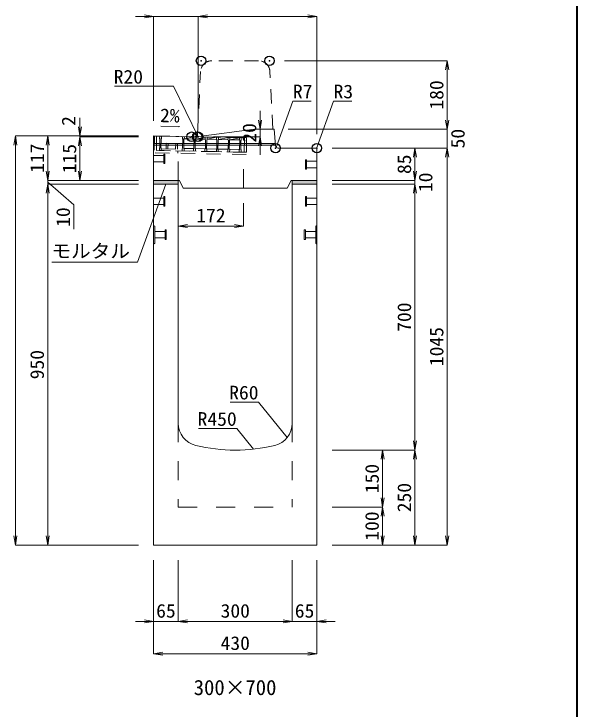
# Model space of a CAD drawing. Units: millimetres at full size. Extents: x -1809 to 57027, y -20349 to 17321.
# Drawn here: x 15317 to 16800, y 7182 to 9012 of the extents above; entities that cross this region are included whole.
import ezdxf
from ezdxf.enums import TextEntityAlignment as Align

# ---------------------------------------------------------------- set-up
doc = ezdxf.new("R2010")
doc.units = ezdxf.units.MM
doc.header["$LTSCALE"] = 50
doc.header["$PDMODE"] = 32
doc.header["$PDSIZE"] = 25
doc.linetypes.add('USER1', pattern=[2, 1, -1])
doc.linetypes.add('USER2', pattern=[1.35, 0.75, -0.6])
for name, color, linetype, lineweight in [('インサート', 3, 'USER2', 9), ('グレーチング', 7, 'USER2', 9), ('モルタル', 7, 'Continuous', 9), ('受枠', 3, 'USER2', 9), ('図枠', 7, 'Continuous', 5), ('寸法線', 7, 'Continuous', 13), ('引出線', 4, 'Continuous', 13), ('本体', 2, 'Continuous', 13), ('目地', 132, 'Continuous', 9)]:
    doc.layers.add(name, color=color, linetype=linetype, lineweight=lineweight)
doc.layers.add('作業エリア', color=11, linetype='Continuous')
doc.layers.add('文字', color=7, linetype='Continuous')
doc.styles.add('ＭＳ 明朝', font='')
doc.styles.get('ＭＳ 明朝').set_extended_font_data('MS Mincho')

# ---------------------------------------------------------------- blocks, each defined once
blk = doc.blocks.new('open_arrow')
at = {"color": 0, "linetype": 'Continuous', "lineweight": -2}
blk.add_lwpolyline([(7.5, 1.25), (0, 0), (7.5, -1.25)], dxfattribs=at)

msp = doc.modelspace()

# ---------------------------------------------------------------- hatches: boundary and pattern name
at = {"layer": 'モルタル'}
for points in [[(15685, 8563.69), (15685, 8573.69), (15750, 8573.69), (15750, 8563.69)], [(16050, 8563.69), (16050, 8573.69), (16115, 8573.69), (16115, 8563.69)]]:
    msp.add_hatch(color=256, dxfattribs=at).paths.add_polyline_path(points)

# ---------------------------------------------------------------- linework, layer by layer
at = {"layer": 'インサート'}
for p, q in [((15685, 8639.19), (15712, 8639.19)), ((15685, 8639.19), (15685, 8622.19)), ((15715, 8643.19), (15712, 8643.19)), ((15712, 8643.19), (15712, 8618.19)), ((15715, 8618.19), (15715, 8643.19)), ((15685, 8622.19), (15712, 8622.19)), ((16085, 8628.19), (16088, 8628.19)), ((16085, 8603.19), (16085, 8628.19)), ((16088, 8628.19), (16088, 8603.19)), ((16115, 8624.19), (16088, 8624.19)), ((16115, 8624.19), (16115, 8607.19)), ((15712, 8618.19), (15715, 8618.19)), ((16088, 8603.19), (16085, 8603.19)), ((16115, 8607.19), (16088, 8607.19)), ((15715, 8531.19), (15712, 8531.19)), ((15712, 8531.19), (15712, 8506.19)), ((15715, 8506.19), (15715, 8531.19)), ((16085, 8531.19), (16088, 8531.19)), ((16085, 8506.19), (16085, 8531.19)), ((16088, 8531.19), (16088, 8506.19)), ((15685, 8527.19), (15712, 8527.19)), ((15685, 8527.19), (15685, 8510.19)), ((16115, 8527.19), (16088, 8527.19)), ((16115, 8527.19), (16115, 8510.19)), ((15685, 8510.19), (15712, 8510.19)), ((15712, 8506.19), (15715, 8506.19)), ((16088, 8506.19), (16085, 8506.19)), ((16115, 8510.19), (16088, 8510.19)), ((15688.2, 8439.19), (15715.2, 8439.19)), ((15688.2, 8439.19), (15688.2, 8422.19)), ((15718.2, 8443.19), (15715.2, 8443.19)), ((15715.2, 8443.19), (15715.2, 8418.19)), ((15718.2, 8418.19), (15718.2, 8443.19)), ((16081.8, 8443.19), (16084.8, 8443.19)), ((16081.8, 8418.19), (16081.8, 8443.19)), ((16084.8, 8443.19), (16084.8, 8418.19)), ((16111.8, 8439.19), (16084.8, 8439.19)), ((16111.8, 8439.19), (16111.8, 8422.19)), ((15688.2, 8422.19), (15715.2, 8422.19)), ((16111.8, 8422.19), (16084.8, 8422.19)), ((15715.2, 8418.19), (15718.2, 8418.19)), ((16084.8, 8418.19), (16081.8, 8418.19))]:
    msp.add_line(p, q, dxfattribs=at)
at = {"layer": 'グレーチング'}
for p, q in [((15701, 8690.37), (15700.88, 8684.37)), ((15700.88, 8684.37), (15701.86, 8683.35)), ((15915.95, 8686.07), (15701, 8690.37)), ((15701.86, 8683.35), (15701.38, 8659.36)), ((15704.86, 8683.29), (15704.38, 8659.3)), ((15705.88, 8684.27), (15704.86, 8683.29)), ((15706, 8690.27), (15705.88, 8684.27)), ((15760.98, 8689.17), (15760.86, 8683.17)), ((15760.86, 8683.17), (15761.84, 8682.15)), ((15761.84, 8682.15), (15761.36, 8658.16)), ((15764.84, 8682.09), (15764.36, 8658.1)), ((15765.86, 8683.07), (15764.84, 8682.09)), ((15765.98, 8689.07), (15765.86, 8683.07)), ((15765.86, 8683.07), (15790.98, 8688.57)), ((15765.86, 8683.07), (15790.86, 8682.57)), ((15790.98, 8688.57), (15790.86, 8682.57)), ((15790.86, 8682.57), (15791.84, 8681.55)), ((15791.84, 8681.55), (15791.36, 8657.56)), ((15794.84, 8681.49), (15794.36, 8657.5)), ((15795.86, 8682.47), (15794.84, 8681.49)), ((15795.98, 8688.47), (15795.86, 8682.47)), ((15795.86, 8682.47), (15820.97, 8687.97)), ((15795.86, 8682.47), (15820.85, 8681.97)), ((15820.97, 8687.97), (15820.85, 8681.97)), ((15820.85, 8681.97), (15821.83, 8680.95)), ((15821.83, 8680.95), (15821.35, 8656.96)), ((15824.83, 8680.89), (15824.35, 8656.9)), ((15825.85, 8681.87), (15824.83, 8680.89)), ((15825.97, 8687.87), (15825.85, 8681.87)), ((15825.85, 8681.87), (15850.97, 8687.37)), ((15825.85, 8681.87), (15850.85, 8681.37)), ((15850.97, 8687.37), (15850.85, 8681.37)), ((15850.85, 8681.37), (15851.83, 8680.35)), ((15851.83, 8680.35), (15851.35, 8656.36)), ((15854.83, 8680.29), (15854.35, 8656.3)), ((15855.85, 8681.27), (15854.83, 8680.29)), ((15855.97, 8687.27), (15855.85, 8681.27)), ((15855.85, 8681.27), (15880.96, 8686.77)), ((15855.85, 8681.27), (15880.84, 8680.77)), ((15880.96, 8686.77), (15880.84, 8680.77)), ((15880.84, 8680.77), (15881.82, 8679.75)), ((15881.82, 8679.75), (15881.34, 8655.76)), ((15884.82, 8679.69), (15884.34, 8655.7)), ((15885.84, 8680.67), (15884.82, 8679.69)), ((15885.96, 8686.67), (15885.84, 8680.67)), ((15885.84, 8680.67), (15910.95, 8686.17)), ((15885.84, 8680.67), (15910.83, 8680.17)), ((15910.95, 8686.17), (15910.83, 8680.17)), ((15910.83, 8680.17), (15911.81, 8679.15)), ((15911.81, 8679.15), (15911.33, 8655.16)), ((15914.81, 8679.09), (15914.33, 8655.1)), ((15915.83, 8680.07), (15914.81, 8679.09)), ((15915.95, 8686.07), (15915.83, 8680.07)), ((15700.24, 8652.38), (15700.36, 8658.38)), ((15700.36, 8658.38), (15701.38, 8659.36)), ((15705.36, 8658.28), (15704.38, 8659.3)), ((15705.24, 8652.28), (15705.36, 8658.28)), ((15718.12, 8671.53), (15717.82, 8656.53)), ((15718.12, 8671.53), (15748.12, 8670.93)), ((15723.12, 8671.43), (15722.82, 8656.43)), ((15743.12, 8671.03), (15742.82, 8656.03)), ((15748.12, 8670.93), (15747.82, 8655.93)), ((15760.22, 8651.18), (15760.34, 8657.18)), ((15760.34, 8657.18), (15761.36, 8658.16)), ((15764.36, 8658.1), (15791.36, 8657.56)), ((15765.34, 8657.08), (15764.36, 8658.1)), ((15790.34, 8656.58), (15791.36, 8657.56)), ((15795.34, 8656.48), (15794.36, 8657.5)), ((15794.36, 8657.5), (15821.35, 8656.96)), ((15915.19, 8648.08), (15700.24, 8652.38)), ((15705.33, 8656.78), (15760.31, 8655.68)), ((15765.22, 8651.08), (15765.34, 8657.08)), ((15790.22, 8650.58), (15790.34, 8656.58)), ((15795.22, 8650.48), (15795.34, 8656.48)), ((15820.21, 8649.98), (15820.33, 8655.98)), ((15820.33, 8655.98), (15821.35, 8656.96)), ((15825.33, 8655.88), (15824.35, 8656.9)), ((15824.35, 8656.9), (15851.35, 8656.36)), ((15825.21, 8649.88), (15825.33, 8655.88)), ((15850.21, 8649.38), (15850.33, 8655.38)), ((15850.33, 8655.38), (15851.35, 8656.36)), ((15855.33, 8655.28), (15854.35, 8656.3)), ((15854.35, 8656.3), (15881.34, 8655.76)), ((15855.21, 8649.28), (15855.33, 8655.28)), ((15880.2, 8648.78), (15880.32, 8654.78)), ((15880.32, 8654.78), (15881.34, 8655.76)), ((15885.32, 8654.68), (15884.34, 8655.7)), ((15884.34, 8655.7), (15911.33, 8655.16)), ((15885.2, 8648.68), (15885.32, 8654.68)), ((15910.19, 8648.18), (15910.31, 8654.18)), ((15910.31, 8654.18), (15911.33, 8655.16)), ((15915.31, 8654.08), (15914.33, 8655.1)), ((15915.19, 8648.08), (15915.31, 8654.08))]:
    msp.add_line(p, q, dxfattribs=at)
at = {"layer": 'モルタル'}
for points in [[(15750, 8573.69), (15685, 8573.69), (15685, 8563.69), (15750, 8563.69)], [(16115, 8573.69), (16050, 8573.69), (16050, 8563.69), (16115, 8563.69)]]:
    msp.add_lwpolyline(points, close=True, dxfattribs=at)
at = {"layer": '作業エリア'}
for p in [(15810, 8888.69), (15990, 8888.69), (15785, 8688.69), (15800, 8688.69), (15802.5, 8688.69), (16006.25, 8658.69), (16115, 8658.69)]:
    msp.add_point(p, dxfattribs=at)
at = {"layer": '受枠'}
for p, q in [((15687, 8690.65), (15686.12, 8646.66)), ((15929.95, 8685.79), (15687, 8690.65)), ((15693, 8690.53), (15692.24, 8652.54)), ((15923.95, 8685.91), (15923.19, 8647.92)), ((15929.95, 8685.79), (15929.07, 8641.8)), ((15929.07, 8641.8), (15686.12, 8646.66)), ((15692.24, 8652.54), (15929.19, 8647.8)), ((15749.23, 8651.4), (15749.11, 8645.4))]:
    msp.add_line(p, q, dxfattribs=at)
at = {"layer": '図枠', "lineweight": 40}
msp.add_line((16800, 5387.12), (16800, 10927.12), dxfattribs=at)
at = {"layer": '寸法線'}
for p, q in [((15850.5, 9005.37), (15637, 9005.37)), ((15685, 8730.69), (15685, 9005.37)), ((16115, 9005.37), (15802.5, 9005.37)), ((15802.5, 8728.69), (15802.5, 9005.37)), ((15802.5, 8728.69), (15802.5, 9005.37)), ((16115, 8695.69), (16115, 9005.37)), ((16030, 8888.69), (16457.94, 8888.69)), ((16457.94, 8708.69), (16457.94, 8888.69)), ((15965.22, 8640.69), (15965.22, 8756.69)), ((16457.94, 8756.69), (16457.94, 8610.69)), ((15491.22, 8738.69), (15491.22, 8640.69)), ((15965.22, 8708.69), (15990.5, 8708.69)), ((16039, 8708.69), (16457.94, 8708.69)), ((16039, 8708.69), (16457.94, 8708.69)), ((15321.22, 8690.69), (15321.22, 7613.69)), ((15645, 8690.69), (15321.22, 8690.69)), ((15406.22, 8690.69), (15406.22, 8573.69)), ((15645, 8690.69), (15406.22, 8690.69)), ((15645, 8690.69), (15491.22, 8690.69)), ((15645, 8688.69), (15491.22, 8688.69)), ((15491.22, 8688.69), (15491.22, 8573.69)), ((15645, 8688.69), (15491.22, 8688.69)), ((15842.5, 8688.69), (15965.22, 8688.69)), ((16155, 8658.69), (16372.94, 8658.69)), ((16155, 8658.69), (16457.94, 8658.69)), ((16155, 8658.69), (16457.94, 8658.69)), ((16372.94, 8658.69), (16372.94, 8573.69)), ((16457.94, 7613.69), (16457.94, 8658.69)), ((15406.22, 8621.69), (15406.22, 8515.69)), ((16372.94, 8621.69), (16372.94, 8515.69)), ((15645, 8573.69), (15406.22, 8573.69)), ((15645, 8573.69), (15406.22, 8573.69)), ((15406.22, 8568.69), (15474.73, 8509.16)), ((15645, 8573.69), (15491.22, 8573.69)), ((16155, 8573.69), (16357.94, 8573.69)), ((16155, 8573.69), (16372.94, 8573.69)), ((15645, 8563.69), (15406.22, 8563.69)), ((15406.22, 8563.69), (15406.22, 7613.69)), ((15645, 8563.69), (15406.22, 8563.69)), ((16155, 8563.69), (16357.94, 8563.69)), ((16155, 8563.69), (16372.94, 8563.69)), ((16372.94, 8563.69), (16372.94, 7863.69)), ((15922, 8513.69), (15922, 8453.46)), ((15474.73, 8509.16), (15474.73, 8445.14)), ((15922, 8453.46), (15750, 8453.46)), ((16155, 7863.69), (16372.94, 7863.69)), ((16155, 7863.69), (16287.94, 7863.69)), ((16155, 7863.69), (16372.94, 7863.69)), ((16287.94, 7863.69), (16287.94, 7713.69)), ((16372.94, 7613.69), (16372.94, 7863.69)), ((16155, 7713.69), (16287.94, 7713.69)), ((16155, 7713.69), (16287.94, 7713.69)), ((16287.94, 7713.69), (16287.94, 7613.69)), ((15645, 7613.69), (15321.22, 7613.69)), ((15645, 7613.69), (15406.22, 7613.69)), ((16155, 7613.69), (16287.94, 7613.69)), ((16155, 7613.69), (16372.94, 7613.69)), ((16155, 7613.69), (16457.94, 7613.69)), ((15685, 7573.69), (15685, 7412.54)), ((15685, 7573.69), (15685, 7327.54)), ((15750, 7573.69), (15750, 7412.54)), ((15750, 7573.69), (15750, 7412.54)), ((16050, 7573.69), (16050, 7412.54)), ((16050, 7573.69), (16050, 7412.54)), ((16115, 7573.69), (16115, 7412.54)), ((16115, 7573.69), (16115, 7327.54)), ((15798, 7412.54), (15637, 7412.54)), ((16050, 7412.54), (15750, 7412.54)), ((16163, 7412.54), (16002, 7412.54)), ((16115, 7327.54), (15685, 7327.54))]:
    msp.add_line(p, q, dxfattribs=at)
at = {"layer": '引出線'}
for points in [[(15802.5, 8688.74), (15737.16, 8821.43), (15677.16, 8821.43), (15582.49, 8821.43)], [(16007.98, 8660.56), (16051.78, 8782.62), (16099.71, 8782.62)], [(16114.12, 8657.81), (16158.9, 8782.62), (16206.63, 8782.62)], [(15752.93, 8715.28), (15704.19, 8716.25), (15752.93, 8715.28)], [(15717.5, 8563.69), (15642.68, 8358.72), (15416.76, 8358.72)], [(16037.07, 7897.01), (15961.24, 7989.92), (15886.56, 7989.92)], [(15948.08, 7866.27), (15903.84, 7920.46), (15802.84, 7920.46)]]:
    msp.add_lwpolyline(points, dxfattribs=at)
at = {"layer": '本体', "linetype": 'USER2'}
for p, q in [((15961.46, 8888.69), (15838.54, 8888.69)), ((15800.33, 8695.34), (15808.57, 8860.19)), ((15999, 8708.69), (15991.43, 8860.19))]:
    msp.add_line(p, q, dxfattribs=at)
at = {"layer": '本体'}
for p, q in [((15950.5, 8708.69), (15803.83, 8688.87)), ((16002.5, 8708.69), (15950.5, 8708.69)), ((16005.76, 8665.17), (16002.5, 8708.69)), ((15685, 8573.69), (15685, 8690.69)), ((15685, 8690.69), (15785, 8688.69)), ((15785, 8688.69), (15801.15, 8688.69)), ((16112, 8658.69), (16012.74, 8658.69)), ((16115, 8573.69), (16115, 8655.69)), ((15753, 8573.69), (15685, 8573.69)), ((15753, 8573.69), (15763, 8553.69)), ((16047, 8573.69), (16037, 8553.69)), ((16115, 8573.69), (16047, 8573.69)), ((15685, 8563.69), (15685, 7613.69)), ((15750, 8563.69), (15685, 8563.69)), ((15750, 8563.69), (15750, 7934.22)), ((16037, 8553.69), (15763, 8553.69)), ((16115, 8563.69), (16050, 8563.69)), ((16050, 8563.69), (16050, 7934.22)), ((16115, 8563.69), (16115, 7613.69)), ((16115, 7613.69), (15685, 7613.69))]:
    msp.add_line(p, q, dxfattribs=at)
at = {"layer": '本体', "linetype": 'USER1'}
for p, q in [((15750, 8573.69), (15750, 8651.38)), ((15922, 8553.69), (15922, 8647.94))]:
    msp.add_line(p, q, dxfattribs=at)
at = {"layer": '本体', "lineweight": 9}
for p, q in [((15685, 8455.19), (15688.2, 8453.19)), ((15688.2, 8453.19), (15688.2, 8408.19)), ((16115, 8455.19), (16111.8, 8453.19)), ((16111.8, 8453.19), (16111.8, 8408.19)), ((15688.2, 8408.19), (15685, 8406.19)), ((16111.8, 8408.19), (16115, 8406.19))]:
    msp.add_line(p, q, dxfattribs=at)
at = {"layer": '本体', "linetype": 'USER1', "lineweight": 15}
for p, q in [((15750, 7934.22), (15750, 7713.69)), ((16050, 7934.22), (16050, 7713.69)), ((15750, 7713.69), (16050, 7713.69))]:
    msp.add_line(p, q, dxfattribs=at)
at = {"layer": '本体', "linetype": 'USER2'}
for centre, radius, start, end in [((15838.54, 8858.69), 30, 90, 177.13759), ((15961.46, 8858.69), 30, 2.86241, 90), ((15793.34, 8695.69), 7, 270, 357.13759)]:
    msp.add_arc(centre, radius, start, end, dxfattribs=at)
at = {"layer": '本体'}
for centre, radius, start, end in [((15801.15, 8708.69), 20, 270, 277.69605), ((16012.74, 8665.69), 7, 184.28915, 270), ((16112, 8655.69), 3, 0, 90), ((15810, 7934.22), 60, 180, 256.65764), ((15990, 7934.22), 60, 283.34236, 0), ((15900, 8313.69), 450, 256.65764, 283.34236)]:
    msp.add_arc(centre, radius, start, end, dxfattribs=at)
at = {"layer": '目地'}
for p, q in [((15685, 8670.69), (16005.35, 8670.69)), ((15685, 8666.69), (16005.65, 8666.69))]:
    msp.add_line(p, q, dxfattribs=at)

# ---------------------------------------------------------------- block references
at = {"layer": '寸法線', "xscale": 3.2, "yscale": 3.2}
for p, rotation in [((15685, 9005.37), 180), ((16115, 9005.37), 180), ((16457.94, 8888.69), 270), ((15965.22, 8708.69), 90), ((16457.94, 8708.69), 90), ((16457.94, 8708.69), 90), ((15491.22, 8690.69), 90), ((15321.22, 8690.69), 270), ((15406.22, 8690.69), 270), ((15491.22, 8688.69), 270), ((15491.22, 8688.69), 270), ((15965.22, 8688.69), 270), ((16372.94, 8658.69), 270), ((16457.94, 8658.69), 270), ((16457.94, 8658.69), 270), ((15406.22, 8573.69), 90), ((15406.22, 8573.69), 90), ((15491.22, 8573.69), 90), ((16372.94, 8573.69), 90), ((16372.94, 8573.69), 90), ((15406.22, 8563.69), 270), ((15406.22, 8563.69), 270), ((16372.94, 8563.69), 270), ((16372.94, 8563.69), 270), ((15922, 8453.46), 180), ((16372.94, 7863.69), 90), ((16287.94, 7863.69), 270), ((16372.94, 7863.69), 270), ((16287.94, 7713.69), 90), ((16287.94, 7713.69), 270), ((15321.22, 7613.69), 90), ((15406.22, 7613.69), 90), ((16287.94, 7613.69), 90), ((16372.94, 7613.69), 90), ((16457.94, 7613.69), 90), ((15685, 7412.54), 180), ((16050, 7412.54), 180), ((16050, 7412.54), 180), ((16115, 7327.54), 180)]:
    msp.add_blockref('open_arrow', p, dxfattribs=dict(at, rotation=rotation))
for p in [(15802.5, 9005.37), (15802.5, 9005.37), (15750, 8453.46), (15750, 7412.54), (15750, 7412.54), (16115, 7412.54), (15685, 7327.54)]:
    msp.add_blockref('open_arrow', p, dxfattribs=at)
at = {"layer": '引出線', "xscale": 0.16, "yscale": 0.16}
for p, rotation in [((15752.93, 8715.28), 178.9), ((15802.5, 8688.74), 116.2), ((16007.98, 8660.56), 70.3), ((16114.12, 8657.81), 70.3), ((15717.5, 8563.69), 249.9), ((16037.07, 7897.01), 129.2), ((15948.08, 7866.27), 129.2)]:
    msp.add_blockref('open_arrow', p, dxfattribs=dict(at, rotation=rotation))

# ---------------------------------------------------------------- texts
at = {"layer": '寸法線', "style": 'ＭＳ 明朝', "width": 1.05}
for s, p in [('180', (16429.94, 8798.69)), ('2', (15461.22, 8730.22)), ('20', (15937.22, 8698.69)), ('50', (16485.94, 8683.69)), ('117', (15378.22, 8632.19)), ('115', (15463.22, 8631.19)), ('85', (16344.94, 8616.19)), ('10', (16400.94, 8568.69)), ('10', (15446.73, 8477.15)), ('700', (16344.94, 8213.69)), ('1045', (16429.94, 8136.19)), ('950', (15378.22, 8088.69)), ('150', (16259.94, 7788.69)), ('250', (16344.94, 7738.69)), ('100', (16259.94, 7663.69))]:
    msp.add_text(s, height=36.03, rotation=90, dxfattribs=at).set_placement(p, align=Align.MIDDLE_CENTER)
for s, p in [('172', (15836, 8481.46)), ('65', (15717.5, 7440.54)), ('300', (15900, 7440.54)), ('65', (16082.5, 7440.54)), ('430', (15900, 7355.54))]:
    msp.add_text(s, height=36.03, dxfattribs=at).set_placement(p, align=Align.MIDDLE_CENTER)
at = {"layer": '引出線', "style": 'ＭＳ 明朝', "width": 1.05}
for s, p in [('R20', (15657.16, 8864.63)), ('モルタル', (15622.68, 8405.83)), ('R60', (15961.24, 8033.12)), ('R450', (15903.84, 7963.66))]:
    msp.add_text(s, height=36.03, dxfattribs=at).set_placement(p, align=Align.TOP_RIGHT)
for s, p in [('R7', (16051.78, 8825.82)), ('R3', (16158.9, 8825.82))]:
    msp.add_text(s, height=36.03, dxfattribs=at).set_placement(p, align=Align.TOP_LEFT)
msp.add_text('2%', height=36.03, rotation=358.854, dxfattribs=at).set_placement((15753.87, 8762.17), align=Align.TOP_RIGHT)
at = {"layer": '文字', "style": 'ＭＳ 明朝'}
msp.add_text('300×700', height=40.03, dxfattribs=at).set_placement((15899.52, 7238.72), align=Align.MIDDLE_CENTER)

doc.saveas('drawing.dxf')
